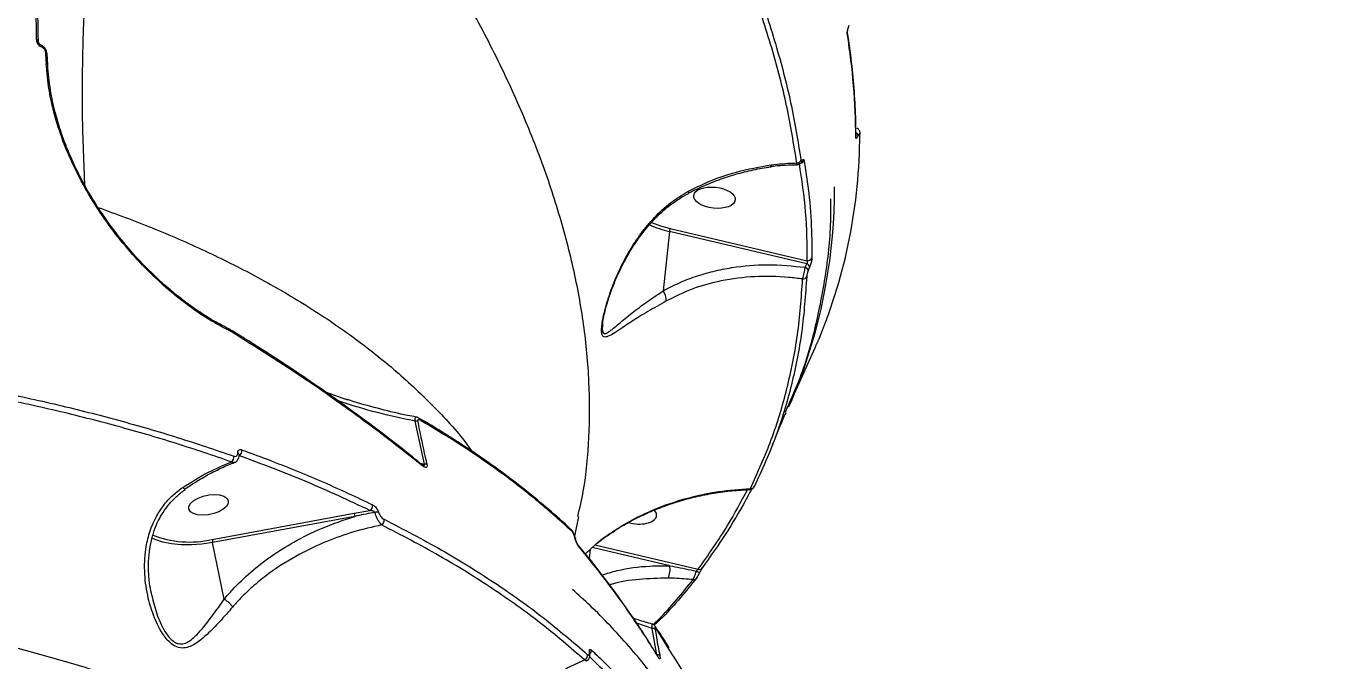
# Model space of a CAD drawing. Header units: millimetres. Extents: x -6901 to 7060, y -7557 to 6158.
# Drawn here: x -789.4 to -498.3, y 895.9 to 1037.6 of the extents above; entities that cross this region are included whole.
import ezdxf

# ---------------------------------------------------------------- set-up
doc = ezdxf.new("R2010")
doc.units = ezdxf.units.MM
for name, color, linetype in [('DIKOM_ОБЪЕКТ', 7, 'Continuous'), ('DIKOM_РАЗМЕР_ЗОНА', 7, 'Continuous'), ('DIKOM_РАЗМЕР_ОБЪЕКТА', 7, 'Continuous')]:
    doc.layers.add(name, color=color, linetype=linetype)
doc.styles.add('style1', font='arial.ttf', dxfattribs={"width": 0.8})
doc.dimstyles.new('1-50', dxfattribs={"dimtxt": 300, "dimasz": 200, "dimexe": 100, "dimexo": 0, "dimgap": 100, "dimtad": 1, "dimtxsty": 'style1', "dimcen": 200, "dimclrd": 7, "dimclre": 7, "dimclrt": 7, "dimadec": 1, "dimazin": 2, "dimtfac": 1, "dimtmove": 0, "dimatfit": 2, "dimfxl": 0, "dimlwd": 25, "dimlwe": 18, "dimarcsym": 0})

# ---------------------------------------------------------------- blocks, each defined once
blk = doc.blocks.new('*D2')
at = {"layer": 'Defpoints', "color": 0, "transparency": 16777216}
for p in [(-1102.73, 4151.17), (-5819.23, -4492.42), (4721.24, -4492.42)]:
    blk.add_point(p, dxfattribs=at)
at = {"layer": 'DIKOM_РАЗМЕР_ОБЪЕКТА', "color": 7, "lineweight": 18, "transparency": 16777216}
for p, q in [((-1102.73, 4151.17), (-5919.23, 4151.17)), ((4721.24, -4492.42), (-5919.23, -4492.42))]:
    blk.add_line(p, q, dxfattribs=at)
at = {"layer": 'DIKOM_РАЗМЕР_ОБЪЕКТА', "color": 7, "lineweight": 25, "transparency": 16777216}
blk.add_line((-5819.23, 3951.17), (-5819.23, -4292.42), dxfattribs=at)
at = {"layer": 'DIKOM_РАЗМЕР_ОБЪЕКТА', "color": 7, "transparency": 16777216}
for points in [[(-5852.56, 3951.17), (-5785.89, 3951.17), (-5819.23, 4151.17)], [(-5852.56, -4292.42), (-5785.89, -4292.42), (-5819.23, -4492.42)]]:
    blk.add_solid(points, dxfattribs=at)
at = {"layer": 'DIKOM_РАЗМЕР_ОБЪЕКТА', "color": 7, "transparency": 16777216, "insert": (-6072.4, -170.63), "char_height": 300, "attachment_point": 5, "rotation": 90, "style": 'style1'}
blk.add_mtext('8650', dxfattribs=at)
blk = doc.blocks.new('*D3')
at = {"layer": 'Defpoints', "color": 0, "transparency": 16777216}
for p in [(-1553.27, 6158.28), (-6450.85, -6312.94), (5659.92, -6312.94)]:
    blk.add_point(p, dxfattribs=at)
at = {"layer": 'DIKOM_РАЗМЕР_ЗОНА', "color": 7, "lineweight": 18, "transparency": 16777216}
for p, q in [((-1553.27, 6158.28), (-6550.85, 6158.28)), ((5659.92, -6312.94), (-6550.85, -6312.94))]:
    blk.add_line(p, q, dxfattribs=at)
at = {"layer": 'DIKOM_РАЗМЕР_ЗОНА', "color": 7, "lineweight": 25, "transparency": 16777216}
blk.add_line((-6450.85, 5958.28), (-6450.85, -6112.94), dxfattribs=at)
at = {"layer": 'DIKOM_РАЗМЕР_ЗОНА', "color": 7, "transparency": 16777216}
for points in [[(-6484.18, 5958.28), (-6417.52, 5958.28), (-6450.85, 6158.28)], [(-6484.18, -6112.94), (-6417.52, -6112.94), (-6450.85, -6312.94)]]:
    blk.add_solid(points, dxfattribs=at)
at = {"layer": 'DIKOM_РАЗМЕР_ЗОНА', "color": 7, "transparency": 16777216, "insert": (-6704.02, -77.33), "char_height": 300, "attachment_point": 5, "rotation": 90, "style": 'style1'}
blk.add_mtext('12500', dxfattribs=at)

msp = doc.modelspace()

# ---------------------------------------------------------------- linework, layer by layer
at = {"layer": 'DIKOM_ОБЪЕКТ', "color": 7, "linetype": 'Continuous', "lineweight": 15}
for p, q in [((-786.709, 1034.223), (-786.708, 1034.206)), ((-785.868, 1032.819), (-785.889, 1032.827)), ((-784.595, 1028.826), (-784.725, 1031.33)), ((-603.954, 1014.761), (-603.924, 1014.743)), ((-603.218, 1013.571), (-603.217, 1013.653)), ((-604.113, 1013.044), (-604.113, 1013.05)), ((-603.631, 1013.134), (-603.65, 1013.091)), ((-641.575, 1000.299), (-641.566, 1000.304)), ((-645.776, 991.723), (-647.202, 978.426)), ((-615.132, 984.512), (-645.776, 991.723)), ((-645.587, 992.386), (-615.009, 985.19)), ((-615.449, 983.723), (-615.132, 984.512)), ((-614.469, 983.761), (-614.785, 982.974)), ((-743.686, 969.385), (-743.935, 969.525)), ((-743.847, 969.785), (-743.877, 969.804)), ((-660.697, 971), (-660.716, 970.761)), ((-743.652, 969.364), (-743.686, 969.385)), ((-612.912, 966.518), (-612.876, 966.599)), ((-612.91, 966.524), (-612.874, 966.604)), ((-614.422, 963.104), (-613.817, 964.47)), ((-619.171, 952.566), (-614.422, 963.104)), ((-722.62, 955.894), (-717.624, 954.126)), ((-700.46, 939.759), (-702.521, 949.364)), ((-701.445, 939.991), (-700.46, 939.759)), ((-747.886, 922.952), (-716.166, 928.795)), ((-716.166, 928.795), (-712.645, 929.433)), ((-716.05, 928.125), (-747.772, 922.282)), ((-666.914, 923.688), (-666.039, 928.083)), ((-666.785, 923.22), (-666.783, 923.211)), ((-745.172, 909.629), (-747.772, 922.282)), ((-664.538, 919.75), (-662.142, 921.974)), ((-663.492, 920.721), (-663.708, 918.709)), ((-645.714, 917.102), (-663.007, 921.172)), ((-662.398, 921.737), (-639.351, 916.313)), ((-649.644, 903.114), (-653.088, 904.266)), ((-648.584, 897.235), (-649.644, 903.114)), ((-645.826, 898.425), (-648.82, 903.249)), ((-663.538, 897.563), (-663.542, 897.588)), ((-648.348, 896.855), (-648.671, 897.375))]:
    msp.add_line(p, q, dxfattribs=at)
at = {"layer": 'DIKOM_ОБЪЕКТ', "color": 7, "linetype": 'Continuous', "lineweight": 15, "flags": 128}
for points in [[(-603.217, 1013.654), (-603.232, 1013.515), (-603.281, 1013.365)], [(-604.113, 1013.045), (-604.126, 1012.908), (-604.177, 1012.751)], [(-623.064, 1006.227), (-623.063, 1006.227), (-623.062, 1006.227)], [(-649.792, 993.745), (-647.788, 992.999), (-645.587, 992.386)], [(-617.59, 956.249), (-618.476, 954.14), (-619.171, 952.566)], [(-747.366, 933.001), (-746.228, 932.907), (-745.289, 932.633), (-744.625, 932.201), (-744.291, 931.646), (-744.312, 931.014), (-744.687, 930.354), (-745.387, 929.721), (-746.353, 929.166), (-747.509, 928.734), (-748.76, 928.46), (-750.004, 928.366), (-751.142, 928.46), (-752.081, 928.734), (-752.745, 929.166), (-753.08, 929.721), (-753.058, 930.354), (-752.683, 931.014), (-751.984, 931.646), (-751.017, 932.201), (-749.861, 932.633), (-748.611, 932.907), (-747.366, 933.001)], [(-747.772, 922.282), (-750.164, 921.936), (-752.521, 921.771), (-754.794, 921.791), (-756.932, 921.993), (-758.889, 922.375), (-760.623, 922.928), (-761.314, 923.227)], [(-666.863, 923.336), (-666.795, 923.251), (-666.785, 923.22)], [(-639.766, 915.915), (-639.603, 915.831), (-639.453, 915.748), (-639.322, 915.668), (-639.216, 915.595), (-639.138, 915.531), (-639.09, 915.478), (-639.076, 915.439), (-639.094, 915.415)], [(-663.542, 897.588), (-663.568, 897.673), (-663.637, 897.782)], [(-648.237, 896.619), (-648.271, 896.75), (-648.328, 896.866)]]:
    msp.add_lwpolyline(points, dxfattribs=at)
at = {"layer": 'DIKOM_ОБЪЕКТ', "color": 7, "linetype": 'Continuous', "lineweight": 15}
for centre, radius, start, end in [((-373.719, 1022.494), 403.178, 164.54897, 182.90447), ((-787.193, 1034.121), 0.495, 11.96585, 76.25588), ((-606.673, 1035.939), 0.689, 335.11174, 9.01971), ((-753.012, 1012.116), 148.836, 0.24415, 9.0972), ((-786.401, 1032.89), 0.516, 352.9802, 60.59638), ((-786.383, 1032.881), 0.519, 353.06596, 59.69978), ((-359.955, 1052.527), 425.642, 182.80533, 183.14342), ((-785.181, 1031.24), 0.465, 11.24296, 78.34079), ((-722.901, 1013.482), 119.62, 337.60877, 359.9441), ((-604.539, 1012.946), 0.927, 11.71955, 62.78754), ((-604.547, 1012.908), 0.916, 11.56116, 61.6962), ((-617.359, 1008.042), 1.049, 271.53942, 334.97857), ((-616.66, 1007.969), 1.012, 282.98093, 337.25095), ((-616.778, 1007.608), 0.653, 328.66766, 357.3619), ((-624.232, 1006.402), 1.183, 351.53002, 9.81464), ((-729.414, 1001.077), 120.489, 339.3516, 0.27194), ((-641.889, 1000.57), 0.418, 320.55181, 19.93852), ((-639.907, 1017.282), 26.224, 246.74777, 257.06694), ((-643.858, 991.535), 1.927, 153.80311, 174.4224), ((-615.423, 983.587), 0.969, 10.31543, 72.56122), ((-614.883, 986.191), 1.009, 262.86518, 335.00662), ((-616.002, 982.078), 0.977, 268.06164, 335.27872), ((-615.736, 982.8), 0.967, 10.39507, 72.72293), ((-649.519, 976.46), 3.039, 354.93563, 40.3279), ((-744.132, 969.435), 0.449, 353.63016, 53.93203), ((-744.116, 969.405), 0.466, 354.93328, 54.27231), ((-702.451, 948.227), 1.139, 66.12442, 93.50826), ((-702.12, 949.5), 0.678, 7.86571, 58.92129), ((-744.395, 941.342), 1.342, 308.00845, 9.51606), ((-742.346, 941.826), 0.483, 6.75938, 67.11552), ((-742.576, 942.74), 1.326, 305.70303, 9.69298), ((-701.548, 939.428), 0.523, 2.18807, 51.22375), ((-700.361, 938.64), 1.123, 67.48971, 95.06647), ((-627.564, 935.187), 0.852, 261.62115, 336.19778), ((-706.436, 930.135), 9.822, 187.843, 191.80855), ((-713.277, 930.511), 1.25, 300.37583, 8.88932), ((-711.034, 927.361), 1.72, 80.0457, 107.17797), ((-710.717, 927.272), 1.249, 302.02948, 8.66681), ((-752.907, 944.959), 22.572, 248.25675, 282.85349), ((-739.358, 924.046), 8.598, 187.30861, 191.83907), ((-668.235, 924.644), 0.726, 8.78825, 46.48436), ((-666.616, 921.336), 0.604, 5.70278, 39.42154), ((-650.217, 916.26), 4.581, 335.0677, 10.59225), ((-640.349, 914.812), 0.813, 259.04272, 320.34639), ((-639.085, 917.056), 0.789, 250.34941, 335.5508), ((-649.554, 902.274), 0.845, 47.74269, 96.13422), ((-649.561, 903.132), 0.751, 8.93958, 34.79912), ((-665.16, 897.101), 1.121, 293.07709, 7.51528), ((-664.285, 898.151), 1.064, 315.69687, 8.57936), ((-648.478, 896.41), 0.832, 48.47625, 97.25836)]:
    msp.add_arc(centre, radius, start, end, dxfattribs=at)
msp.add_ellipse((-635.713, 999.25), major_axis=(-4.641, 0.514), ratio=0.5005118, dxfattribs=at)
for start_param, end_param in [(3.074287, 3.663027), (1.2659612, 3.074287)]:
    msp.add_ellipse((-653.276, 928.777), major_axis=(-4.641, 0.514), ratio=0.5005118, start_param=start_param, end_param=end_param, dxfattribs=at)
for points, knots in [([(-666.218, 928.12), (-665.786, 929.987), (-664.474, 935.659), (-663.603, 945.678), (-663.529, 958.08), (-664.723, 970.726), (-667.067, 983.533), (-670.502, 996.462), (-675.032, 1009.643), (-680.631, 1023.014), (-687.272, 1036.508), (-694.894, 1049.996), (-703.476, 1063.45), (-712.964, 1076.846), (-723.373, 1090.232), (-734.673, 1103.544), (-746.744, 1116.74), (-755.471, 1125.393), (-759.828, 1129.713)], [0, 0, 0, 0, 0.0329631, 0.1001322, 0.1673024, 0.2343533, 0.2986019, 0.363052, 0.4276073, 0.4921659, 0.5566238, 0.6208776, 0.6839093, 0.7471252, 0.8104356, 0.8737474, 0.9369662, 1, 1, 1, 1]), ([(-787.075, 1034.601), (-787.085, 1035.169), (-787.133, 1038.01), (-787.285, 1049.023), (-787.253, 1059.587), (-787.228, 1067.846)], [0, 0, 0, 0, 0.0517097, 0.2585522, 1, 1, 1, 1]), ([(-786.685, 1034.222), (-786.747, 1037.836), (-786.899, 1046.632), (-786.939, 1057.726), (-786.86, 1065.239), (-786.836, 1067.473)], [0, 0, 0, 0, 0.3289492, 0.8004847, 1, 1, 1, 1]), ([(-631.985, 1060.217), (-630.092, 1055.744), (-626.307, 1046.799), (-621.945, 1033.549), (-618.485, 1020.432), (-617.101, 1011.876), (-616.409, 1007.598)], [0, 0, 0, 0, 0.2486168, 0.4972333, 0.7486169, 1, 1, 1, 1]), ([(-617.331, 1006.993), (-618.014, 1011.218), (-619.38, 1019.667), (-622.807, 1032.712), (-627.163, 1045.989), (-630.986, 1055.02), (-632.897, 1059.536)], [0, 0, 0, 0, 0.2486153, 0.4972304, 0.7486149, 1, 1, 1, 1]), ([(-606.048, 1035.649), (-606.057, 1035.738), (-606.077, 1035.937), (-606.048, 1036.354), (-605.963, 1036.835), (-605.834, 1037.322), (-605.722, 1037.595), (-605.667, 1037.732)], [0, 0, 0, 0, 0.1741899, 0.3895792, 0.5958002, 0.7978644, 1, 1, 1, 1]), ([(-605.992, 1036.048), (-605.992, 1036.048), (-605.993, 1036.049), (-606, 1036.122), (-605.998, 1036.273), (-605.975, 1036.531), (-605.913, 1036.874), (-605.819, 1037.217), (-605.733, 1037.455), (-605.695, 1037.535), (-605.687, 1037.552)], [0, 0, 0, 0, 0.0226316, 0.125728, 0.2525872, 0.4129659, 0.6027383, 0.7993813, 0.9585041, 1, 1, 1, 1]), ([(-785.889, 1032.827), (-785.971, 1032.866), (-786.182, 1032.968), (-786.511, 1033.252), (-786.816, 1033.667), (-787.028, 1034.143), (-787.06, 1034.448), (-787.075, 1034.601)], [0, 0, 0, 0, 0.134264, 0.3469783, 0.5632564, 0.7817398, 1, 1, 1, 1]), ([(-786.148, 1033.342), (-786.164, 1033.349), (-786.202, 1033.364), (-786.308, 1033.439), (-786.432, 1033.562), (-786.552, 1033.725), (-786.647, 1033.914), (-786.698, 1034.081), (-786.709, 1034.181), (-786.708, 1034.203), (-786.708, 1034.204)], [0, 0, 0, 0, 0.1057775, 0.2435645, 0.3779495, 0.530604, 0.6886204, 0.8512337, 0.9954492, 1, 1, 1, 1]), ([(-604.113, 1013.045), (-604.124, 1014.171), (-604.154, 1017.429), (-604.435, 1022.889), (-605.027, 1029.426), (-605.671, 1033.843), (-605.992, 1036.043)], [0, 0, 0, 0, 0.1499026, 0.4340255, 0.718205, 1, 1, 1, 1]), ([(-786.115, 1033.327), (-786.123, 1033.33), (-786.133, 1033.334), (-786.143, 1033.338), (-786.145, 1033.339)], [0, 0, 0, 0, 0.7848371, 1, 1, 1, 1]), ([(-784.736, 1031.332), (-784.759, 1031.53), (-784.809, 1031.97), (-785.167, 1032.607), (-785.63, 1033.103), (-785.996, 1033.248), (-786.132, 1033.302)], [0, 0, 0, 0, 0.2372838, 0.5247495, 0.824419, 1, 1, 1, 1]), ([(-785.087, 1031.695), (-785.087, 1031.697), (-785.092, 1031.792), (-785.131, 1031.994), (-785.25, 1032.254), (-785.417, 1032.491), (-785.618, 1032.692), (-785.787, 1032.778), (-785.868, 1032.819)], [0, 0, 0, 0, 0.0043541, 0.2198275, 0.4355933, 0.5682545, 0.7938351, 1, 1, 1, 1]), ([(-743.935, 969.525), (-745.504, 970.347), (-748.639, 971.991), (-753.45, 975.285), (-758.223, 979.128), (-762.877, 983.528), (-767.309, 988.407), (-771.423, 993.695), (-775.13, 999.314), (-778.348, 1005.184), (-781.004, 1011.204), (-783.026, 1017.275), (-784.434, 1023.328), (-784.782, 1027.233), (-784.957, 1029.187)], [0, 0, 0, 0, 0.083619, 0.1671664, 0.2504175, 0.3338525, 0.4173034, 0.5004881, 0.5837387, 0.6671389, 0.7504575, 0.8333965, 0.9166279, 1, 1, 1, 1]), ([(-784.957, 1029.187), (-784.879, 1029.149), (-784.723, 1029.074), (-784.612, 1028.953), (-784.612, 1028.879), (-784.612, 1028.861)], [0, 0, 0, 0, 0.4331248, 0.8662382, 1, 1, 1, 1]), ([(-744.174, 969.969), (-745.467, 970.639), (-747.862, 971.88), (-751.235, 974.059), (-754.016, 976.067), (-756.266, 977.85), (-758.195, 979.487), (-761.254, 982.248), (-765.482, 986.559), (-769.988, 992.092), (-773.558, 997.261), (-776.253, 1001.759), (-778.163, 1005.474), (-779.531, 1008.48), (-780.626, 1011.123), (-781.834, 1014.456), (-783.054, 1018.6), (-784.135, 1023.542), (-784.437, 1027), (-784.601, 1028.865)], [0, 0, 0, 0, 0.0701275, 0.1299809, 0.1789998, 0.217576, 0.2496682, 0.2823019, 0.3831058, 0.4843092, 0.5523816, 0.6194902, 0.6819083, 0.7111565, 0.7463808, 0.7927711, 0.8502529, 0.919253, 1, 1, 1, 1]), ([(-603.224, 1013.654), (-603.222, 1013.7), (-603.215, 1013.844), (-603.268, 1014.112), (-603.434, 1014.433), (-603.669, 1014.669), (-603.857, 1014.732), (-603.926, 1014.755)], [0, 0, 0, 0, 0.1122312, 0.3507432, 0.6038069, 0.8532358, 1, 1, 1, 1]), ([(-603.281, 1013.365), (-603.284, 1013.418), (-603.291, 1013.525), (-603.351, 1013.556), (-603.439, 1013.483), (-603.539, 1013.329), (-603.605, 1013.19), (-603.631, 1013.134)], [0, 0, 0, 0, 0.2143067, 0.4284477, 0.6429308, 0.8577025, 1, 1, 1, 1]), ([(-603.65, 1013.091), (-603.689, 1013.009), (-603.787, 1012.802), (-603.935, 1012.572), (-604.068, 1012.462), (-604.159, 1012.509), (-604.171, 1012.67), (-604.177, 1012.751)], [0, 0, 0, 0, 0.1407845, 0.3552819, 0.5700394, 0.784959, 1, 1, 1, 1]), ([(-616.409, 1007.598), (-616.405, 1007.574), (-616.389, 1007.485), (-616.337, 1007.403), (-616.242, 1007.415), (-616.164, 1007.523), (-616.125, 1007.577)], [0, 0, 0, 0, 0.1084932, 0.3984076, 0.6995793, 1, 1, 1, 1]), ([(-616.125, 1007.577), (-616.07, 1007.654), (-615.96, 1007.806), (-615.825, 1007.823), (-615.754, 1007.713), (-615.731, 1007.602), (-615.726, 1007.577)], [0, 0, 0, 0, 0.3053728, 0.6114741, 0.9126014, 1, 1, 1, 1]), ([(-615.726, 1007.577), (-615.665, 1007.226), (-615.362, 1005.471), (-614.698, 1000.948), (-614.013, 994.014), (-613.984, 988.516), (-613.969, 985.765)], [0, 0, 0, 0, 0.0480643, 0.2403243, 0.6198814, 1, 1, 1, 1]), ([(-641.529, 1000.227), (-640.768, 1000.624), (-638.865, 1001.619), (-635.641, 1002.95), (-631.906, 1004.248), (-628.055, 1005.269), (-625.093, 1005.907), (-623.41, 1006.114), (-623.053, 1006.158)], [0, 0, 0, 0, 0.1344135, 0.336423, 0.5392466, 0.7424535, 0.9454467, 1, 1, 1, 1]), ([(-641.495, 1000.713), (-640.333, 1001.291), (-636.923, 1002.987), (-630.798, 1005.199), (-625.665, 1006.131), (-623.066, 1006.603)], [0, 0, 0, 0, 0.2035489, 0.5968384, 1, 1, 1, 1]), ([(-623.066, 1006.603), (-621.413, 1006.772), (-619.505, 1006.966), (-617.587, 1006.99), (-617.331, 1006.993)], [0, 0, 0, 0, 0.8666372, 1, 1, 1, 1]), ([(-623.062, 1006.223), (-623.004, 1006.233), (-621.938, 1006.403), (-619.994, 1006.564), (-618.105, 1006.594), (-617.237, 1006.608)], [0, 0, 0, 0, 0.0303976, 0.5542303, 1, 1, 1, 1]), ([(-617.238, 1006.649), (-617.246, 1006.643), (-617.282, 1006.614), (-617.312, 1006.754), (-617.326, 1006.933), (-617.331, 1006.993)], [0, 0, 0, 0, 0.1580755, 0.7179352, 1, 1, 1, 1]), ([(-617.235, 1006.639), (-617.145, 1006.641), (-616.948, 1006.647), (-616.675, 1006.777), (-616.437, 1006.97), (-616.298, 1007.137), (-616.236, 1007.246), (-616.223, 1007.27)], [0, 0, 0, 0, 0.1990033, 0.4393911, 0.6731227, 0.9290186, 1, 1, 1, 1]), ([(-615.009, 985.19), (-615.039, 988.797), (-615.101, 996.019), (-616.209, 1003.299), (-616.764, 1006.944)], [0, 0, 0, 0, 0.4993569, 1, 1, 1, 1]), ([(-616.222, 1007.263), (-616.22, 1007.267), (-616.212, 1007.281), (-616.215, 1007.276), (-616.217, 1007.273)], [0, 0, 0, 0, 0.2808621, 1, 1, 1, 1]), ([(-646.492, 976.191), (-647.901, 975.391), (-650.722, 973.789), (-653.839, 971.861), (-656.225, 970.26), (-658.011, 969.062), (-659.41, 968.273), (-660.344, 968.031), (-660.825, 968.51), (-660.959, 969.549), (-660.843, 970.949), (-660.579, 972.485), (-659.996, 975.034), (-658.865, 978.681), (-656.996, 983.159), (-654.762, 987.384), (-652.178, 991.297), (-649.128, 994.94), (-645.602, 998.241), (-642.863, 999.89), (-641.495, 1000.713)], [0, 0, 0, 0, 0.0831714, 0.1664518, 0.2235473, 0.280755, 0.3376257, 0.3840088, 0.4157991, 0.4428544, 0.4698409, 0.4942484, 0.5187267, 0.5894294, 0.6603991, 0.7270825, 0.7939459, 0.8605154, 0.930332, 1, 1, 1, 1]), ([(-660.73, 970.762), (-660.724, 970.854), (-660.698, 971.208), (-660.568, 972.038), (-660.317, 973.274), (-659.922, 974.836), (-659.33, 976.831), (-658.481, 979.253), (-657.325, 982.032), (-655.865, 985.016), (-654.157, 987.981), (-652.197, 990.863), (-650.175, 993.362), (-648.03, 995.618), (-645.816, 997.502), (-643.618, 999.062), (-642.148, 999.843), (-641.511, 1000.181)], [0, 0, 0, 0, 0.0111805, 0.0430548, 0.0801201, 0.1244927, 0.1794099, 0.2530369, 0.3341682, 0.4231506, 0.5210584, 0.6099083, 0.703871, 0.780195, 0.8614984, 0.9399868, 1, 1, 1, 1]), ([(-619.88, 951.394), (-618.843, 953.679), (-616.101, 959.719), (-613.07, 970.007), (-610.732, 982.172), (-609.661, 991.814), (-609.748, 997.546), (-609.77, 998.972)], [0, 0, 0, 0, 0.1569802, 0.4150547, 0.6658481, 0.9168337, 1, 1, 1, 1]), ([(-773.37, 997.091), (-769.332, 995.608), (-761.037, 992.56), (-749.32, 987.414), (-738.054, 981.79), (-727.175, 975.531), (-716.844, 968.624), (-707.171, 961.052), (-698.572, 952.938), (-692.811, 946.787), (-690.271, 943.198), (-689.878, 942.643)], [0, 0, 0, 0, 0.1092625, 0.224497, 0.3408784, 0.4572596, 0.5859168, 0.7146725, 0.8433284, 0.9757767, 1, 1, 1, 1]), ([(-647.202, 978.426), (-646.046, 979.035), (-643.734, 980.251), (-639.966, 981.704), (-635.999, 982.868), (-630.664, 983.925), (-623.814, 984.532), (-618.26, 983.995), (-615.449, 983.723)], [0, 0, 0, 0, 0.1264045, 0.2528131, 0.3829769, 0.5131458, 0.7535726, 1, 1, 1, 1]), ([(-615.132, 984.512), (-615.1, 984.543), (-615.042, 984.6), (-614.988, 984.691), (-614.949, 984.781), (-614.931, 984.849), (-614.922, 984.943), (-614.927, 985.007), (-614.952, 985.105), (-614.983, 985.152), (-615.009, 985.19)], [0, 0, 0, 0, 0.1793371, 0.3191576, 0.3690193, 0.5165338, 0.5564349, 0.7165544, 0.7656507, 1, 1, 1, 1]), ([(-613.969, 985.765), (-613.976, 985.664), (-613.989, 985.462), (-614.074, 985.023), (-614.195, 984.553), (-614.334, 984.112), (-614.426, 983.872), (-614.469, 983.761)], [0, 0, 0, 0, 0.2131729, 0.4265056, 0.6306079, 0.8289351, 1, 1, 1, 1]), ([(-616.035, 981.102), (-617.077, 981.233), (-620.671, 981.685), (-626.839, 981.781), (-634.027, 980.872), (-640.701, 979.059), (-644.548, 977.154), (-646.492, 976.191)], [0, 0, 0, 0, 0.0953048, 0.32894, 0.5680105, 0.7817929, 1, 1, 1, 1]), ([(-615.115, 981.67), (-615.408, 977.536), (-615.996, 969.268), (-618.395, 957.355), (-621.823, 945.794), (-625.131, 938.494), (-626.785, 934.843)], [0, 0, 0, 0, 0.2484769, 0.4969537, 0.7484774, 1, 1, 1, 1]), ([(-616.035, 981.102), (-615.998, 981.24), (-615.922, 981.515), (-615.782, 982.111), (-615.641, 982.757), (-615.527, 983.314), (-615.47, 983.613), (-615.449, 983.723)], [0, 0, 0, 0, 0.2193426, 0.4388221, 0.6560375, 0.8733026, 1, 1, 1, 1]), ([(-614.785, 982.974), (-614.814, 982.899), (-614.875, 982.74), (-614.964, 982.453), (-615.042, 982.151), (-615.098, 981.869), (-615.109, 981.736), (-615.115, 981.67)], [0, 0, 0, 0, 0.1798454, 0.3801266, 0.5812292, 0.79072, 1, 1, 1, 1]), ([(-660.716, 970.761), (-660.74, 970.529), (-660.807, 969.866), (-660.691, 969.125), (-660.295, 968.788), (-659.578, 969.095), (-658.596, 969.822), (-656.995, 971.18), (-654.638, 973.145), (-651.273, 975.711), (-648.569, 977.514), (-647.202, 978.426)], [0, 0, 0, 0, 0.0280772, 0.0802936, 0.1433979, 0.2279845, 0.3240682, 0.4203327, 0.6194626, 0.8075974, 1, 1, 1, 1]), ([(-627.688, 934.345), (-626.055, 937.944), (-622.789, 945.144), (-619.357, 956.631), (-616.929, 968.568), (-616.333, 976.924), (-616.035, 981.102)], [0, 0, 0, 0, 0.2484748, 0.496951, 0.7484747, 1, 1, 1, 1]), ([(-743.782, 969.742), (-743.85, 969.788), (-743.99, 969.883), (-744.143, 969.941), (-744.221, 969.971)], [0, 0, 0, 0, 0.4867127, 1, 1, 1, 1]), ([(-743.935, 969.525), (-743.952, 969.605), (-743.986, 969.771), (-744.082, 969.919), (-744.164, 969.954), (-744.182, 969.962)], [0, 0, 0, 0, 0.4237372, 0.8694552, 1, 1, 1, 1]), ([(-701.234, 939.818), (-701.871, 940.342), (-704.773, 942.729), (-710.183, 946.895), (-717.458, 952.299), (-724.962, 957.59), (-732.691, 962.772), (-738.984, 966.838), (-742.777, 969.141), (-743.84, 969.787)], [0, 0, 0, 0, 0.0499586, 0.2277747, 0.4046517, 0.580803, 0.7564185, 0.9316902, 1, 1, 1, 1]), ([(-701.026, 939.448), (-701.413, 939.76), (-703.349, 941.321), (-708.472, 945.356), (-716.652, 951.471), (-728.734, 959.963), (-738.021, 965.815), (-743.652, 969.364)], [0, 0, 0, 0, 0.0299901, 0.1499523, 0.3900719, 0.6301905, 1, 1, 1, 1]), ([(-612.874, 966.604), (-612.838, 966.683), (-612.768, 966.839), (-612.649, 967.108), (-612.529, 967.379), (-612.41, 967.653), (-612.337, 967.825), (-612.304, 967.903), (-612.299, 967.915)], [0, 0, 0, 0, 0.1673184, 0.334453, 0.5091288, 0.7130429, 0.9577604, 1, 1, 1, 1]), ([(-613.817, 964.47), (-613.81, 964.486), (-613.757, 964.609), (-613.638, 964.88), (-613.447, 965.316), (-613.258, 965.745), (-613.073, 966.161), (-612.964, 966.403), (-612.91, 966.524)], [0, 0, 0, 0, 0.0392425, 0.2872262, 0.4952013, 0.6710182, 0.8353133, 1, 1, 1, 1]), ([(-796.294, 956.085), (-791.605, 955.085), (-782.226, 953.085), (-768.707, 949.61), (-755.574, 945.818), (-747.239, 942.982), (-743.072, 941.564)], [0, 0, 0, 0, 0.2490971, 0.4981946, 0.7490973, 1, 1, 1, 1]), ([(-743.569, 940.285), (-747.696, 941.69), (-755.952, 944.5), (-769.018, 948.277), (-782.534, 951.757), (-791.959, 953.768), (-796.671, 954.773)], [0, 0, 0, 0, 0.2490952, 0.4981945, 0.7490978, 1, 1, 1, 1]), ([(-702.521, 949.364), (-704.232, 949.726), (-708.876, 950.708), (-714.71, 952.205), (-718.763, 953.6), (-719.942, 954.005)], [0, 0, 0, 0, 0.2926743, 0.7942936, 1, 1, 1, 1]), ([(-702.327, 950.285), (-702.963, 950.401), (-705.6, 950.885), (-710.226, 952.026), (-714.759, 953.231), (-717.274, 954.062), (-717.818, 954.241)], [0, 0, 0, 0, 0.1223967, 0.5072045, 0.8934431, 1, 1, 1, 1]), ([(-702.521, 949.364), (-702.528, 949.525), (-702.543, 949.845), (-702.495, 950.154), (-702.422, 950.307), (-702.354, 950.284), (-702.328, 950.276)], [0, 0, 0, 0, 0.2746575, 0.5491674, 0.8293717, 1, 1, 1, 1]), ([(-701.774, 950.062), (-701.836, 950.106), (-701.994, 950.217), (-702.198, 950.253), (-702.323, 950.274)], [0, 0, 0, 0, 0.3894549, 1, 1, 1, 1]), ([(-701.448, 949.592), (-701.543, 949.639), (-701.708, 949.72), (-701.889, 949.703), (-701.983, 949.603), (-702.017, 949.458), (-701.999, 949.332), (-701.99, 949.269)], [0, 0, 0, 0, 0.3196314, 0.5618936, 0.7279332, 0.8640231, 1, 1, 1, 1]), ([(-701.99, 949.269), (-701.872, 948.683), (-701.28, 945.754), (-700.588, 942.557), (-699.992, 939.946), (-699.931, 939.678)], [0, 0, 0, 0, 0.183166, 0.91588, 1, 1, 1, 1]), ([(-667.737, 925.169), (-667.768, 925.199), (-669.331, 926.725), (-672.683, 929.646), (-677.817, 933.921), (-683.262, 938.066), (-688.962, 942.098), (-694.955, 945.992), (-699.234, 948.648), (-701.587, 949.968), (-701.775, 950.073)], [0, 0, 0, 0, 0.0033315, 0.1669659, 0.3307099, 0.4945668, 0.6583854, 0.8221012, 0.98583, 1, 1, 1, 1]), ([(-667.518, 924.754), (-669.972, 926.972), (-674.88, 931.406), (-683.089, 937.736), (-691.861, 943.844), (-698.253, 947.676), (-701.448, 949.592)], [0, 0, 0, 0, 0.2491207, 0.498243, 0.7491208, 1, 1, 1, 1]), ([(-622.863, 943.784), (-622.059, 945.816), (-621.064, 948.331), (-619.94, 950.844), (-619.725, 951.326)], [0, 0, 0, 0, 0.8080851, 1, 1, 1, 1]), ([(-743.072, 941.564), (-742.938, 941.533), (-742.671, 941.469), (-742.364, 941.601), (-742.174, 941.873), (-742.163, 942.145), (-742.158, 942.271)], [0, 0, 0, 0, 0.2632994, 0.5266706, 0.7812978, 1, 1, 1, 1]), ([(-742.88, 940.194), (-742.816, 940.211), (-742.554, 940.278), (-742.189, 940.633), (-741.917, 941.185), (-741.827, 941.625), (-741.87, 941.864), (-741.874, 941.883)], [0, 0, 0, 0, 0.0956441, 0.3861605, 0.6740998, 0.9739415, 1, 1, 1, 1]), ([(-742.158, 942.271), (-742.153, 942.396), (-742.143, 942.664), (-741.957, 942.93), (-741.658, 943.059), (-741.399, 942.995), (-741.269, 942.963)], [0, 0, 0, 0, 0.2214159, 0.4744443, 0.73734, 1, 1, 1, 1]), ([(-741.865, 941.877), (-741.866, 941.885), (-741.868, 941.909), (-741.867, 941.904), (-741.867, 941.901)], [0, 0, 0, 0, 0.328408, 1, 1, 1, 1]), ([(-712.645, 929.433), (-717.272, 931.602), (-726.537, 935.946), (-736.709, 939.756), (-741.802, 941.664)], [0, 0, 0, 0, 0.4992715, 1, 1, 1, 1]), ([(-741.269, 942.963), (-740.814, 942.798), (-738.535, 941.974), (-732.329, 939.639), (-722.881, 935.805), (-715.658, 932.405), (-712.043, 930.704)], [0, 0, 0, 0, 0.0441442, 0.2207234, 0.6100161, 1, 1, 1, 1]), ([(-754.436, 934.592), (-752.54, 935.79), (-749.044, 937.999), (-745.287, 939.568), (-743.569, 940.285)], [0, 0, 0, 0, 0.5425507, 1, 1, 1, 1]), ([(-753.979, 934.196), (-752.974, 934.873), (-750.914, 936.26), (-747.644, 938.05), (-744.938, 939.367), (-743.32, 939.972), (-742.862, 940.143)], [0, 0, 0, 0, 0.2844544, 0.5831992, 0.8820904, 1, 1, 1, 1]), ([(-742.887, 940.208), (-742.944, 940.176), (-743.121, 940.077), (-743.388, 940.201), (-743.569, 940.285)], [0, 0, 0, 0, 0.3237748, 1, 1, 1, 1]), ([(-700.9, 939.621), (-700.898, 939.62), (-700.888, 939.617), (-700.95, 939.643), (-701.055, 939.705), (-701.164, 939.796), (-701.214, 939.837)], [0, 0, 0, 0, 0.057868, 0.3190388, 0.6898626, 1, 1, 1, 1]), ([(-699.931, 939.678), (-699.914, 939.585), (-699.881, 939.4), (-699.916, 939.197), (-700.02, 939.053), (-700.246, 939.004), (-700.599, 939.131), (-700.886, 939.344), (-701.026, 939.448)], [0, 0, 0, 0, 0.1098632, 0.2200568, 0.3257181, 0.4925482, 0.7537183, 1, 1, 1, 1]), ([(-700.924, 939.634), (-700.875, 939.62), (-700.741, 939.582), (-700.575, 939.565), (-700.457, 939.584), (-700.418, 939.618), (-700.411, 939.642), (-700.412, 939.67), (-700.424, 939.707), (-700.446, 939.74), (-700.46, 939.759)], [0, 0, 0, 0, 0.2048587, 0.5551226, 0.7237335, 0.7821521, 0.8410432, 0.8575807, 0.9154656, 1, 1, 1, 1]), ([(-743.322, 907.881), (-744.277, 906.786), (-746.205, 904.576), (-748.817, 901.884), (-750.905, 900.116), (-752.5, 899.172), (-753.848, 898.698), (-755.376, 898.716), (-757.162, 899.665), (-758.672, 901.432), (-759.884, 903.5), (-761.106, 906.202), (-762.317, 910.104), (-763.08, 915.285), (-762.909, 920.211), (-761.962, 924.466), (-760.626, 927.729), (-758.816, 930.565), (-756.793, 932.836), (-755.18, 934.038), (-754.436, 934.592)], [0, 0, 0, 0, 0.0753135, 0.1521192, 0.2131848, 0.2441328, 0.2756853, 0.3129816, 0.3506006, 0.4012227, 0.4378767, 0.4745861, 0.5507916, 0.6403392, 0.7326476, 0.7930003, 0.8549406, 0.9047759, 0.9561058, 1, 1, 1, 1]), ([(-754.436, 934.592), (-754.418, 934.571), (-754.296, 934.434), (-754.112, 934.253), (-753.978, 934.15), (-753.984, 934.205), (-753.984, 934.208)], [0, 0, 0, 0, 0.0770389, 0.4939006, 0.9732791, 1, 1, 1, 1]), ([(-627.741, 934.116), (-627.712, 934.114), (-627.594, 934.105), (-627.404, 934.17), (-627.202, 934.277), (-627.058, 934.403), (-626.964, 934.517), (-626.906, 934.605), (-626.854, 934.698), (-626.819, 934.764), (-626.787, 934.834), (-626.783, 934.844)], [0, 0, 0, 0, 0.0582506, 0.2387384, 0.3920092, 0.5212789, 0.6250136, 0.7026411, 0.7877253, 0.9680108, 1, 1, 1, 1]), ([(-761.34, 910.439), (-761.498, 911.168), (-761.879, 912.921), (-762.112, 915.729), (-762.081, 918.764), (-761.715, 921.657), (-761.064, 924.28), (-760.212, 926.573), (-759.167, 928.584), (-757.869, 930.427), (-756.286, 932.138), (-754.939, 933.358), (-754.076, 933.928), (-753.879, 934.057)], [0, 0, 0, 0, 0.0858756, 0.2066353, 0.3228835, 0.4340986, 0.5405118, 0.6322385, 0.7134585, 0.7996201, 0.8866979, 0.9742201, 1, 1, 1, 1]), ([(-659.663, 923.769), (-659.125, 924.152), (-657.554, 925.269), (-654.737, 926.9), (-651.244, 928.665), (-647.576, 930.196), (-643.779, 931.489), (-639.872, 932.539), (-635.88, 933.332), (-631.827, 933.887), (-629.102, 934.035), (-627.742, 934.109)], [0, 0, 0, 0, 0.0604199, 0.1762594, 0.2928427, 0.4100589, 0.5277721, 0.6451847, 0.763343, 0.8817923, 1, 1, 1, 1]), ([(-659.608, 923.924), (-658.543, 924.635), (-655.345, 926.771), (-649.422, 929.731), (-642.137, 932.237), (-634.814, 933.83), (-630.077, 934.172), (-627.688, 934.345)], [0, 0, 0, 0, 0.1161124, 0.3488608, 0.5873473, 0.7918628, 1, 1, 1, 1]), ([(-639.351, 916.313), (-637.078, 919.538), (-632.979, 925.352), (-629.782, 931.381), (-628.359, 934.067)], [0, 0, 0, 0, 0.5545792, 1, 1, 1, 1]), ([(-627.467, 934.162), (-627.904, 933.331), (-629.679, 929.952), (-633.175, 924.103), (-636.635, 919.189), (-638.367, 916.73)], [0, 0, 0, 0, 0.1400005, 0.5696807, 1, 1, 1, 1]), ([(-627.742, 934.11), (-627.737, 934.125), (-627.729, 934.149), (-627.699, 934.292), (-627.688, 934.345)], [0, 0, 0, 0, 0.6343996, 1, 1, 1, 1]), ([(-711.542, 929.005), (-711.697, 928.975), (-713.201, 928.691), (-714.703, 928.392), (-716.05, 928.125)], [0, 0, 0, 0, 0.1029247, 1, 1, 1, 1]), ([(-711.542, 929.005), (-711.559, 929.032), (-711.589, 929.08), (-711.686, 929.166), (-711.848, 929.262), (-712.108, 929.355), (-712.382, 929.413), (-712.569, 929.427), (-712.645, 929.433)], [0, 0, 0, 0, 0.0790193, 0.135674, 0.3029636, 0.5190849, 0.8023488, 1, 1, 1, 1]), ([(-712.043, 930.704), (-711.961, 930.659), (-711.759, 930.547), (-711.442, 930.266), (-711.134, 929.887), (-710.885, 929.476), (-710.786, 929.196), (-710.737, 929.056)], [0, 0, 0, 0, 0.1655199, 0.4120517, 0.6200766, 0.8097202, 1, 1, 1, 1]), ([(-710.055, 926.213), (-710.137, 926.297), (-710.342, 926.506), (-710.681, 926.998), (-711.03, 927.64), (-711.332, 928.326), (-711.471, 928.776), (-711.542, 929.005)], [0, 0, 0, 0, 0.1576409, 0.3931774, 0.5991439, 0.7967296, 1, 1, 1, 1]), ([(-710.737, 929.056), (-710.689, 928.919), (-710.593, 928.646), (-710.351, 928.246), (-710.055, 927.882), (-709.753, 927.612), (-709.56, 927.504), (-709.482, 927.46)], [0, 0, 0, 0, 0.1920605, 0.3836001, 0.5902094, 0.8340472, 1, 1, 1, 1]), ([(-745.172, 909.629), (-744.573, 910.334), (-742.757, 912.472), (-739.297, 915.76), (-734.699, 919.319), (-729.422, 922.605), (-723.246, 925.696), (-718.54, 927.284), (-716.05, 928.125)], [0, 0, 0, 0, 0.0822956, 0.2495052, 0.4172998, 0.5846536, 0.7802065, 1, 1, 1, 1]), ([(-710.055, 926.213), (-712.132, 925.731), (-716.311, 924.762), (-722.426, 922.56), (-728.886, 919.538), (-734.289, 916.152), (-738.587, 912.716), (-741.252, 910.216), (-742.738, 908.539), (-743.322, 907.881)], [0, 0, 0, 0, 0.1610248, 0.3238575, 0.4936609, 0.7083247, 0.8185399, 0.9287371, 1, 1, 1, 1]), ([(-664.721, 896.07), (-667.909, 898.82), (-674.284, 904.321), (-685.188, 912.058), (-696.983, 919.432), (-705.697, 923.953), (-710.055, 926.213)], [0, 0, 0, 0, 0.2485953, 0.4971905, 0.748595, 1, 1, 1, 1]), ([(-709.482, 927.46), (-705.163, 925.22), (-696.525, 920.741), (-684.731, 913.386), (-673.745, 905.61), (-667.281, 900.035), (-664.049, 897.248)], [0, 0, 0, 0, 0.2485944, 0.4971895, 0.7485952, 1, 1, 1, 1]), ([(-666.986, 923.897), (-667.056, 924.069), (-667.222, 924.479), (-667.418, 924.868), (-667.615, 925.032), (-667.639, 925.051)], [0, 0, 0, 0, 0.3878111, 0.9264566, 1, 1, 1, 1]), ([(-666.863, 923.336), (-666.872, 923.379), (-666.909, 923.55), (-667.01, 923.873), (-667.172, 924.248), (-667.349, 924.566), (-667.461, 924.691), (-667.518, 924.754)], [0, 0, 0, 0, 0.0798269, 0.3181206, 0.5555556, 0.7774032, 1, 1, 1, 1]), ([(-666.79, 923.219), (-666.829, 923.411), (-666.876, 923.642), (-666.97, 923.86), (-666.986, 923.897)], [0, 0, 0, 0, 0.8282112, 1, 1, 1, 1]), ([(-666.014, 921.396), (-666.102, 921.515), (-666.276, 921.753), (-666.532, 922.275), (-666.743, 922.828), (-666.825, 923.177), (-666.863, 923.336)], [0, 0, 0, 0, 0.2591356, 0.5177273, 0.7812307, 1, 1, 1, 1]), ([(-666.149, 921.72), (-666.166, 921.742), (-666.207, 921.794), (-666.318, 921.968), (-666.467, 922.254), (-666.621, 922.629), (-666.732, 922.976), (-666.768, 923.15), (-666.78, 923.212)], [0, 0, 0, 0, 0.1057277, 0.2480051, 0.4479955, 0.6798849, 0.8854987, 1, 1, 1, 1]), ([(-662.158, 921.898), (-661.419, 922.514), (-660.606, 923.191), (-659.752, 923.743), (-659.675, 923.793)], [0, 0, 0, 0, 0.9100204, 1, 1, 1, 1]), ([(-662.142, 921.974), (-662.115, 922), (-661.32, 922.739), (-660.449, 923.342), (-659.608, 923.924)], [0, 0, 0, 0, 0.0349242, 1, 1, 1, 1]), ([(-659.691, 923.817), (-659.666, 923.833), (-659.629, 923.857), (-659.613, 923.908), (-659.608, 923.924)], [0, 0, 0, 0, 0.6869912, 1, 1, 1, 1]), ([(-648.671, 897.375), (-649.565, 898.834), (-651.681, 902.293), (-655.363, 907.71), (-659.679, 913.621), (-663.261, 918.252), (-665.494, 920.895), (-666.091, 921.602)], [0, 0, 0, 0, 0.1784467, 0.422956, 0.6670953, 0.9109818, 1, 1, 1, 1]), ([(-648.237, 896.619), (-648.447, 896.965), (-649.499, 898.694), (-652.343, 903.182), (-657.076, 910.048), (-662.042, 916.568), (-665.139, 920.332), (-666.014, 921.396)], [0, 0, 0, 0, 0.0413711, 0.2068698, 0.5381489, 0.8694298, 1, 1, 1, 1]), ([(-660.811, 915.011), (-659.71, 915.367), (-656.33, 916.458), (-651.195, 917.073), (-647.19, 917.094), (-645.714, 917.102)], [0, 0, 0, 0, 0.2338928, 0.7175624, 1, 1, 1, 1]), ([(-645.714, 917.102), (-644.14, 916.797), (-642.158, 916.413), (-640.175, 916), (-639.766, 915.915)], [0, 0, 0, 0, 0.7939425, 1, 1, 1, 1]), ([(-646.062, 914.329), (-648.212, 914.284), (-652.554, 914.191), (-656.924, 913.54), (-659.024, 912.866), (-659.143, 912.827)], [0, 0, 0, 0, 0.4805023, 0.9703621, 1, 1, 1, 1]), ([(-639.616, 914.48), (-642.033, 911.46), (-644.984, 907.773), (-648.535, 904.427), (-649.178, 903.822)], [0, 0, 0, 0, 0.8191877, 1, 1, 1, 1]), ([(-640.503, 914.013), (-641.9, 914.125), (-643.769, 914.274), (-645.599, 914.318), (-646.062, 914.329)], [0, 0, 0, 0, 0.7468215, 1, 1, 1, 1]), ([(-640.503, 914.013), (-640.437, 914.127), (-640.304, 914.355), (-640.081, 914.905), (-639.897, 915.448), (-639.801, 915.79), (-639.766, 915.915)], [0, 0, 0, 0, 0.2783766, 0.5566576, 0.8378853, 1, 1, 1, 1]), ([(-639.766, 915.915), (-639.748, 915.933), (-639.682, 915.996), (-639.57, 916.102), (-639.441, 916.225), (-639.38, 916.284), (-639.351, 916.313)], [0, 0, 0, 0, 0.1262705, 0.4366386, 0.7262507, 1, 1, 1, 1]), ([(-639.727, 914.296), (-639.703, 914.325), (-639.565, 914.487), (-639.382, 914.822), (-639.166, 915.232), (-639.08, 915.429), (-639.059, 915.479)], [0, 0, 0, 0, 0.0987607, 0.5497428, 0.887174, 1, 1, 1, 1]), ([(-638.367, 916.73), (-638.429, 916.639), (-638.553, 916.458), (-638.782, 916.051), (-638.966, 915.689), (-639.066, 915.475), (-639.094, 915.415)], [0, 0, 0, 0, 0.2927312, 0.5849318, 0.8819716, 1, 1, 1, 1]), ([(-645.986, 887.667), (-646.426, 888.325), (-647.961, 890.621), (-650.898, 894.452), (-654.786, 899.157), (-658.987, 903.746), (-663.176, 907.977), (-666.102, 910.624), (-667.423, 911.82)], [0, 0, 0, 0, 0.0770561, 0.2687642, 0.4601038, 0.6512952, 0.842552, 1, 1, 1, 1]), ([(-649.409, 903.986), (-649.017, 904.356), (-645.691, 907.495), (-642.935, 910.959), (-640.503, 914.013)], [0, 0, 0, 0, 0.117958, 1, 1, 1, 1]), ([(-656.863, 790.388), (-657.354, 793), (-658.484, 799.014), (-661.611, 808.129), (-666.042, 817.84), (-671.728, 827.304), (-678.63, 836.493), (-686.605, 845.193), (-695.591, 853.39), (-705.515, 861.076), (-716.544, 868.383), (-728.69, 875.271), (-741.936, 881.703), (-755.066, 887.155), (-767.814, 891.739), (-779.993, 895.586), (-792.705, 899.085), (-805.906, 902.222), (-819.533, 904.984), (-833.601, 907.367), (-848.079, 909.4), (-858.063, 910.43), (-863.054, 910.945)], [0, 0, 0, 0, 0.0418878, 0.096446, 0.150962, 0.2070687, 0.2632215, 0.3193281, 0.3737148, 0.4281436, 0.4825305, 0.5385019, 0.5945194, 0.6504909, 0.693934, 0.737377, 0.7811668, 0.8249566, 0.8685423, 0.9121281, 0.9560639, 1, 1, 1, 1]), ([(-761.409, 910.66), (-761.406, 910.635), (-761.398, 910.556), (-761.374, 910.482), (-761.357, 910.431)], [0, 0, 0, 0, 0.3202759, 1, 1, 1, 1]), ([(-761.357, 910.431), (-761.026, 909.07), (-760.518, 906.983), (-759.457, 904.323), (-758.587, 902.631), (-757.695, 901.325), (-756.787, 900.342), (-755.998, 899.86), (-755.072, 899.589), (-754.136, 899.652), (-752.997, 900.231), (-751.638, 901.312), (-749.875, 903.251), (-747.654, 906.147), (-746.01, 908.427), (-745.168, 909.619), (-745.167, 909.62)], [0, 0, 0, 0, 0.1317583, 0.2021218, 0.2723442, 0.3160925, 0.3610411, 0.4141626, 0.4245208, 0.4879694, 0.5428735, 0.5994066, 0.7123828, 0.8548944, 0.9998477, 1, 1, 1, 1]), ([(-745.167, 909.62), (-745.168, 909.621), (-745.17, 909.623), (-745.172, 909.626), (-745.172, 909.628), (-745.172, 909.629)], [0, 0, 0, 0, 0.3347757, 0.7911718, 1, 1, 1, 1]), ([(-743.322, 907.881), (-743.343, 907.913), (-743.49, 908.137), (-743.853, 908.573), (-744.484, 909.16), (-744.939, 909.467), (-745.167, 909.62)], [0, 0, 0, 0, 0.0544896, 0.3767293, 0.6883586, 1, 1, 1, 1]), ([(-649.609, 904.083), (-650.661, 904.362), (-652.08, 904.74), (-653.473, 905.241), (-653.834, 905.37)], [0, 0, 0, 0, 0.7409666, 1, 1, 1, 1]), ([(-649.644, 903.114), (-649.645, 903.289), (-649.648, 903.639), (-649.638, 903.955), (-649.627, 904.093), (-649.619, 904.059), (-649.617, 904.053)], [0, 0, 0, 0, 0.3128703, 0.625859, 0.9366919, 1, 1, 1, 1]), ([(-648.959, 903.555), (-649.016, 903.639), (-649.121, 903.795), (-649.364, 903.984), (-649.542, 904.035), (-649.616, 904.056)], [0, 0, 0, 0, 0.4062821, 0.7526944, 1, 1, 1, 1]), ([(-648.82, 903.249), (-648.825, 903.256), (-648.862, 903.309), (-648.922, 903.37), (-648.983, 903.373), (-649.016, 903.293), (-649.02, 903.134), (-648.997, 902.977), (-648.985, 902.9)], [0, 0, 0, 0, 0.0353994, 0.2573833, 0.4482564, 0.6281427, 0.8143644, 1, 1, 1, 1]), ([(-648.985, 902.9), (-648.884, 902.314), (-648.548, 900.358), (-648.183, 898.402), (-647.927, 897.032)], [0, 0, 0, 0, 0.2996308, 1, 1, 1, 1]), ([(-645.813, 898.74), (-645.953, 898.976), (-646.895, 900.574), (-647.979, 902.128), (-648.902, 903.452)], [0, 0, 0, 0, 0.1481784, 1, 1, 1, 1]), ([(-664.284, 895.879), (-664.267, 895.883), (-664.104, 895.919), (-663.868, 896.132), (-663.642, 896.457), (-663.527, 896.847), (-663.492, 897.204), (-663.541, 897.481), (-663.559, 897.584)], [0, 0, 0, 0, 0.0241448, 0.2335664, 0.413534, 0.5980498, 0.8499693, 1, 1, 1, 1]), ([(-664.049, 897.248), (-663.98, 897.198), (-663.843, 897.098), (-663.698, 897.15), (-663.618, 897.349), (-663.615, 897.596), (-663.634, 897.755), (-663.637, 897.782)], [0, 0, 0, 0, 0.2378126, 0.4755414, 0.7135062, 0.9515306, 1, 1, 1, 1]), ([(-663.637, 897.782), (-663.641, 897.808), (-663.659, 897.966), (-663.657, 898.212), (-663.579, 898.41), (-663.435, 898.461), (-663.3, 898.36), (-663.233, 898.31)], [0, 0, 0, 0, 0.0479551, 0.2856641, 0.5236279, 0.7618014, 1, 1, 1, 1]), ([(-649.364, 881.499), (-651.581, 884.175), (-655.91, 889.4), (-661.059, 894.331), (-663.571, 896.737)], [0, 0, 0, 0, 0.5120831, 1, 1, 1, 1]), ([(-663.536, 897.564), (-663.54, 897.591), (-663.55, 897.661), (-663.548, 897.711), (-663.548, 897.705), (-663.549, 897.704)], [0, 0, 0, 0, 0.3119461, 0.8144035, 1, 1, 1, 1]), ([(-663.233, 898.31), (-662.958, 898.055), (-661.584, 896.781), (-658.291, 893.598), (-653.571, 888.674), (-650.265, 884.664), (-648.61, 882.657)], [0, 0, 0, 0, 0.0507694, 0.2538552, 0.6266975, 1, 1, 1, 1]), ([(-648.281, 896.793), (-648.28, 896.792), (-648.277, 896.789), (-648.296, 896.813), (-648.319, 896.853), (-648.325, 896.863)], [0, 0, 0, 0, 0.1896705, 0.789402, 1, 1, 1, 1]), ([(-647.927, 897.032), (-647.907, 896.915), (-647.868, 896.68), (-647.867, 896.44), (-647.911, 896.315), (-647.999, 896.315), (-648.113, 896.426), (-648.201, 896.563), (-648.237, 896.619)], [0, 0, 0, 0, 0.1643417, 0.3291607, 0.4897393, 0.6616095, 0.8613689, 1, 1, 1, 1]), ([(-631.87, 863.435), (-632.634, 866.891), (-634.163, 873.802), (-637.941, 883.874), (-641.777, 892.107), (-644.818, 896.853), (-645.826, 898.425)], [0, 0, 0, 0, 0.2847076, 0.5694152, 0.8572911, 1, 1, 1, 1]), ([(-679.623, 886.287), (-679.378, 886.522), (-678.124, 887.723), (-675.719, 889.765), (-672.268, 892.208), (-668.596, 894.368), (-666.017, 895.5), (-664.721, 896.07)], [0, 0, 0, 0, 0.0563908, 0.2882894, 0.5227673, 0.7600034, 1, 1, 1, 1]), ([(-664.293, 895.904), (-664.331, 895.883), (-664.436, 895.825), (-664.61, 895.975), (-664.721, 896.07)], [0, 0, 0, 0, 0.362375, 1, 1, 1, 1])]:
    msp.add_open_spline(points, degree=3, knots=knots, dxfattribs=at)

# ---------------------------------------------------------------- dimensions: what is measured, and where the dimension line sits
at = {"layer": 'DIKOM_РАЗМЕР_ЗОНА'}
dim = msp.add_linear_dim(base=(-6450.85, -6312.937), p1=(-1553.272, 6158.285), p2=(5659.925, -6312.937), angle=90, text='12500', dimstyle='1-50', dxfattribs=at)
dim.commit()
dim.dimension.update_dxf_attribs({"geometry": '*D3', "text_midpoint": (-6450.85, -77.326), "dimtype": 160})
at = {"layer": 'DIKOM_РАЗМЕР_ОБЪЕКТА'}
dim = msp.add_linear_dim(base=(-5819.225, -4492.425), p1=(-1102.732, 4151.169), p2=(4721.24, -4492.425), angle=90, text='8650', dimstyle='1-50', dxfattribs=at)
dim.commit()
dim.dimension.update_dxf_attribs({"geometry": '*D2', "text_midpoint": (-5819.225, -170.628), "dimtype": 160})

doc.saveas('drawing.dxf')
